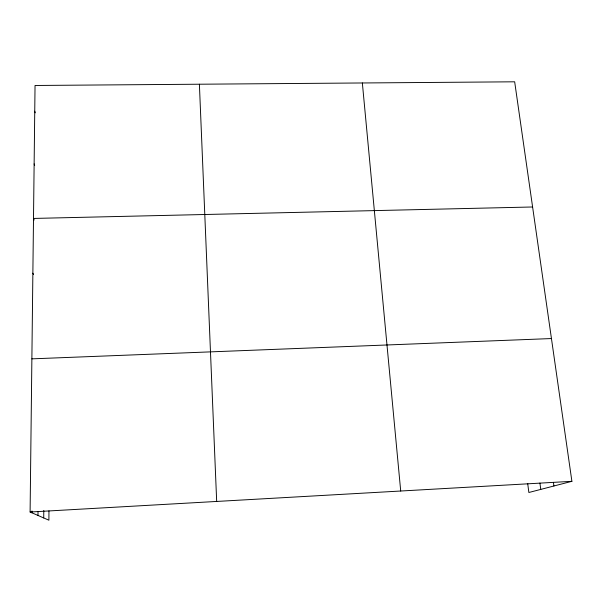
<?xml version="1.0" encoding="UTF-8"?>
<svg xmlns="http://www.w3.org/2000/svg" width="602" height="602" viewBox="0 0 602 602"><rect width="100%" height="100%" fill="white"/><g stroke="black" fill="none" stroke-linecap="round" stroke-linejoin="round"><path stroke-width="0.9" d="M48.958 510.842L48.897 520.196L30.1 512.016L35.044 85.476L514.672 81.804L571.9 481.322L528.865 492.496L527.683 483.421M43.728 517.953L43.788 510.443M37.986 515.447L38.024 511.79M31.959 512.829L31.981 510.985M30.1 512.016L571.9 481.322M31.876 358.852L551.447 338.55M532.604 206.983L33.501 218.436L34.171 220.001M32.869 273.173L33.546 274.527M34.133 163.902L34.675 165.384M34.743 111.189L35.277 112.822M553.419 482.352L553.923 485.987M539.911 483.06L540.762 489.411M362.351 82.971L400.714 491.021M199.39 84.22L216.675 501.443"/></g></svg>
